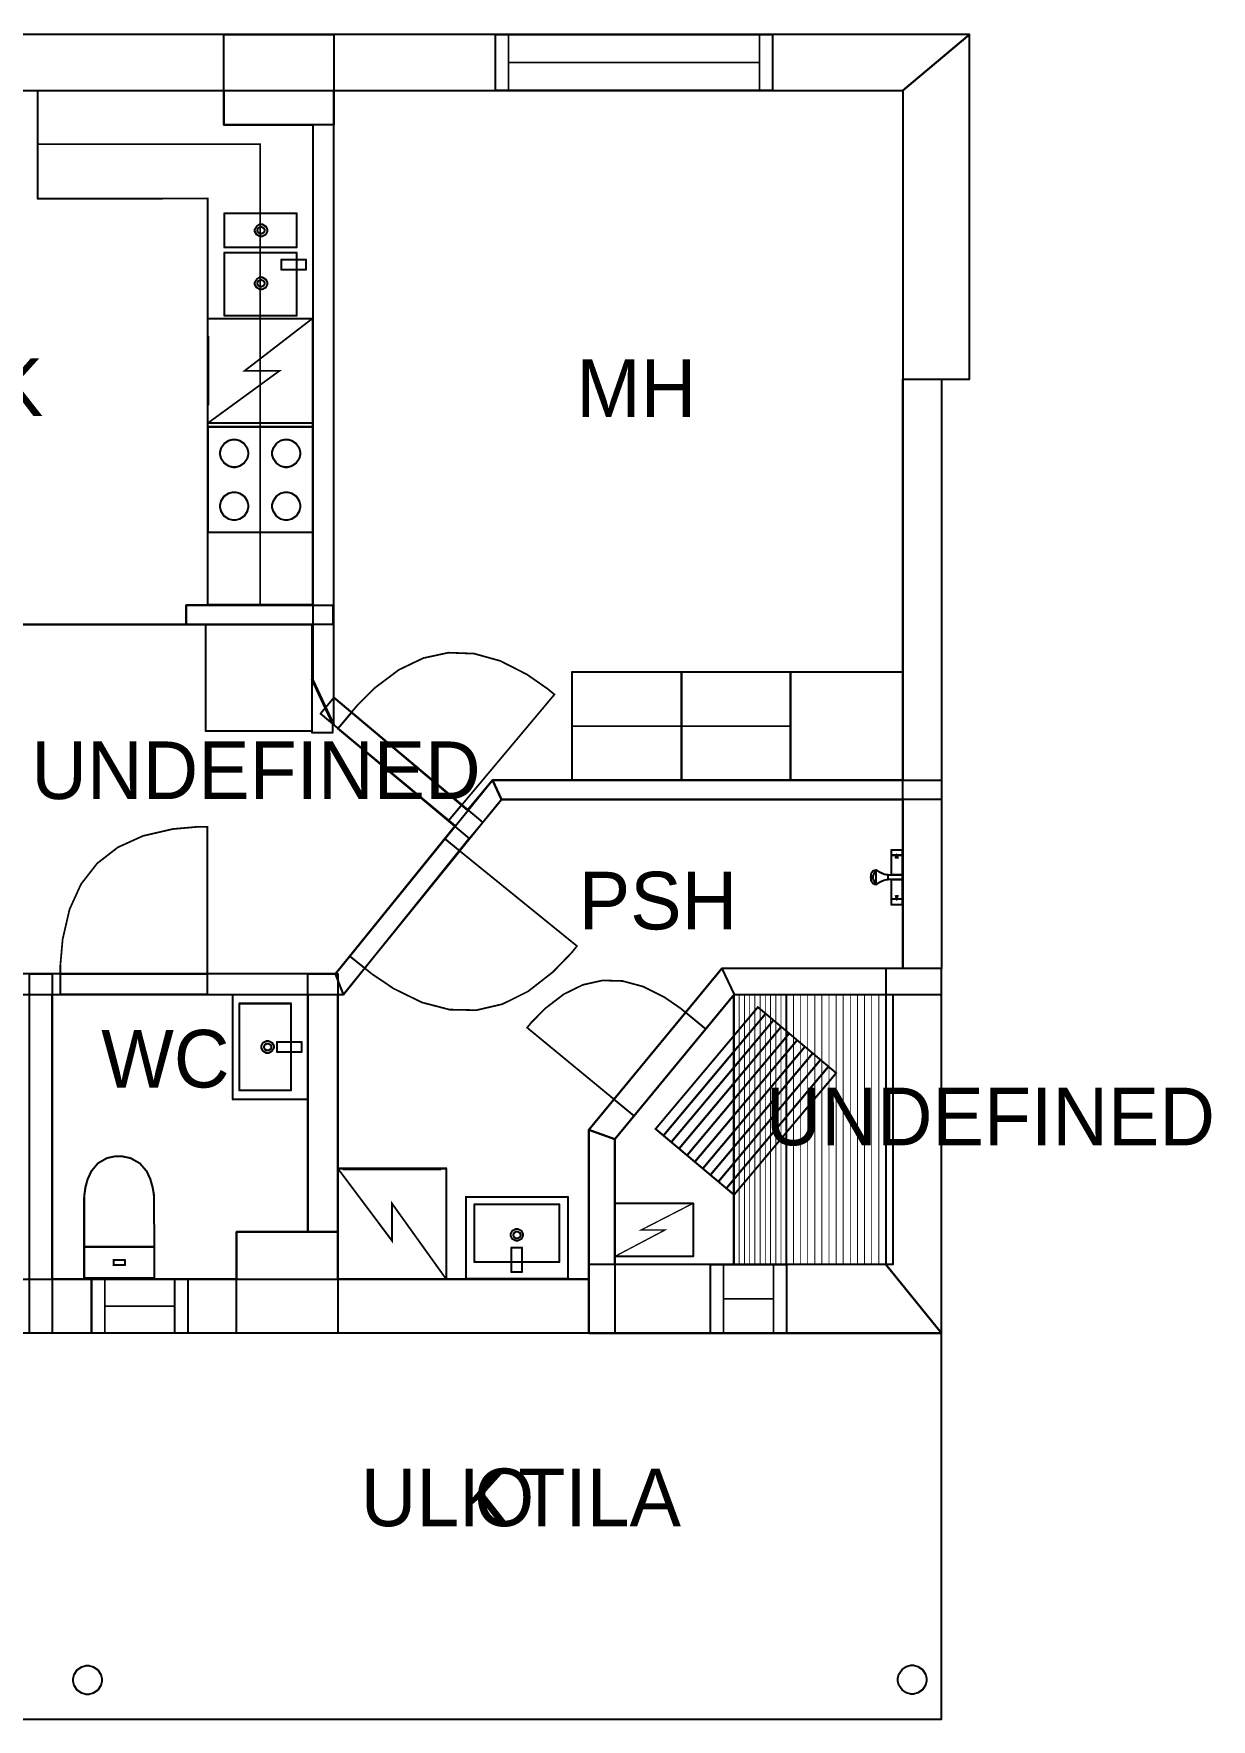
# Model space of a CAD drawing. Extents: x 0.5 to 14, y 0 to 12.2.
# Drawn here: x 6.95 to 13.98, y 0.01 to 10.07 of the extents above; entities that cross this region are included whole.
import ezdxf

# ---------------------------------------------------------------- set-up
doc = ezdxf.new("R2010")
doc.units = 0
doc.layers.get('0').update_dxf_attribs({"linetype": 'CONTINUOUS'})

msp = doc.modelspace()

# ---------------------------------------------------------------- linework, layer by layer
at = {"color": 0}
for points, const_width in [([(3.52175, 9.73281), (12.1407, 9.73281), (12.5366, 10.0661), (3.52175, 10.0661), (3.52175, 9.73281)], 0.00208), ([(8.08783, 10.0661), (8.74408, 10.0661), (8.74408, 9.5275), (8.08783, 9.5275), (8.08783, 10.0661)], 0.00208), ([(9.70833, 10.0661), (11.3624, 10.0661), (11.3624, 9.73281), (9.70833, 9.73281), (9.70833, 10.0661)], 0.01042), ([(9.70833, 10.0661), (11.3624, 10.0661), (11.3624, 9.73281), (9.70833, 9.73281), (9.70833, 10.0661)], 0.01042), ([(12.1407, 9.73281), (12.1407, 8.00976), (12.5366, 8.00976), (12.5366, 10.0661), (12.1407, 9.73281)], 0.00208), ([(6.97863, 9.73281), (8.08783, 9.73281), (8.08783, 9.52929), (8.61908, 9.52929), (8.61789, 6.6626), (7.99175, 6.6626), (7.99175, 9.08783), (6.97863, 9.08524), (6.97863, 9.73281)], 0.01042), ([(6.97863, 9.73281), (6.97863, 9.41237), (8.30479, 9.41237), (8.30479, 6.6626), (8.61908, 6.6626), (8.61908, 9.5275), (8.08783, 9.5275), (8.08783, 9.73199), (6.97863, 9.73281)], 0.01042), ([(8.74408, 5.94646), (8.74408, 9.5275), (8.61908, 9.5275), (8.61908, 6.21446), (8.74408, 5.94646)], 0.00208), ([(8.09256, 8.99963), (8.09256, 8.79568), (8.52208, 8.79568), (8.52208, 8.99963), (8.09256, 8.99963)], 0.01042), ([(8.30985, 8.86128), (8.30339, 8.86128), (8.28401, 8.87196), (8.27339, 8.89133), (8.27339, 8.89774), (8.27339, 8.90419), (8.28401, 8.92356), (8.30339, 8.93419), (8.30985, 8.93419), (8.31625, 8.93419), (8.33561, 8.92356), (8.34631, 8.90419), (8.34631, 8.89774), (8.34631, 8.89133), (8.33561, 8.87196), (8.31625, 8.86128), (8.30985, 8.86128)], 0.00833), ([(8.30985, 8.8769), (8.30615, 8.8769), (8.29508, 8.88303), (8.28901, 8.8941), (8.28901, 8.89774), (8.28901, 8.90142), (8.29508, 8.91249), (8.30615, 8.91857), (8.30985, 8.91857), (8.31347, 8.91857), (8.32454, 8.91249), (8.33068, 8.90142), (8.33068, 8.89774), (8.33068, 8.8941), (8.32454, 8.88303), (8.31347, 8.8769), (8.30985, 8.8769)], 0.00833), ([(8.09153, 8.76514), (8.09153, 8.38775), (8.521, 8.38775), (8.521, 8.76514), (8.09153, 8.76514)], 0.01042), ([(8.43186, 8.72433), (8.43186, 8.66183), (8.57769, 8.66183), (8.57769, 8.72433), (8.43186, 8.72433)], 0.01042), ([(8.30985, 8.54508), (8.30339, 8.54508), (8.28401, 8.55578), (8.27339, 8.57514), (8.27339, 8.58154), (8.27339, 8.588), (8.28401, 8.60736), (8.30339, 8.618), (8.30985, 8.618), (8.31625, 8.618), (8.33561, 8.60736), (8.34631, 8.588), (8.34631, 8.58154), (8.34631, 8.57514), (8.33561, 8.55578), (8.31625, 8.54508), (8.30985, 8.54508)], 0.00833), ([(8.30985, 8.56071), (8.30615, 8.56071), (8.29508, 8.56685), (8.28901, 8.5779), (8.28901, 8.58154), (8.28901, 8.58524), (8.29508, 8.59631), (8.30615, 8.60237), (8.30985, 8.60237), (8.31347, 8.60237), (8.32454, 8.59631), (8.33068, 8.58524), (8.33068, 8.58154), (8.33068, 8.5779), (8.32454, 8.56685), (8.31347, 8.56071), (8.30985, 8.56071)], 0.00833), ([(7.99175, 8.37196), (7.99175, 7.74696), (8.61675, 7.74696), (8.61675, 8.37196), (7.99175, 8.37196)], 0.01042), ([(12.1407, 8.00976), (12.3699, 8.00976), (12.3699, 4.49376), (12.1407, 4.49376), (12.1407, 8.00976)], 0.00208), ([(7.99447, 7.72613), (7.99447, 7.09457), (8.61664, 7.09457), (8.61664, 7.72613), (7.99447, 7.72613)], 0.01042), ([(8.14963, 7.48367), (8.1415, 7.48367), (8.11719, 7.49024), (8.09071, 7.50808), (8.07281, 7.53461), (8.06629, 7.55892), (8.06629, 7.567), (8.06629, 7.57514), (8.07281, 7.59944), (8.09071, 7.62592), (8.11719, 7.64382), (8.1415, 7.65033), (8.14963, 7.65033), (8.15771, 7.65033), (8.18207, 7.64382), (8.20856, 7.62592), (8.2264, 7.59944), (8.23296, 7.57514), (8.23296, 7.567), (8.23296, 7.55892), (8.2264, 7.53461), (8.20856, 7.50808), (8.18207, 7.49024), (8.15771, 7.48367), (8.14963, 7.48367)], 0.01042), ([(8.46007, 7.48367), (8.45193, 7.48367), (8.42763, 7.49024), (8.40115, 7.50808), (8.38325, 7.53461), (8.37674, 7.55892), (8.37674, 7.567), (8.37674, 7.57514), (8.38325, 7.59944), (8.40115, 7.62592), (8.42763, 7.64382), (8.45193, 7.65033), (8.46007, 7.65033), (8.46815, 7.65033), (8.49251, 7.64382), (8.51899, 7.62592), (8.53683, 7.59944), (8.5434, 7.57514), (8.5434, 7.567), (8.5434, 7.55892), (8.53683, 7.53461), (8.51899, 7.50808), (8.49251, 7.49024), (8.46815, 7.48367), (8.46007, 7.48367)], 0.01042), ([(8.14963, 7.16868), (8.1415, 7.16868), (8.11719, 7.17524), (8.09071, 7.19308), (8.07281, 7.21962), (8.06629, 7.24393), (8.06629, 7.25201), (8.06629, 7.26014), (8.07281, 7.2845), (8.09071, 7.31099), (8.11719, 7.32883), (8.1415, 7.33535), (8.14963, 7.33535), (8.15771, 7.33535), (8.18207, 7.32883), (8.20856, 7.31099), (8.2264, 7.2845), (8.23296, 7.26014), (8.23296, 7.25201), (8.23296, 7.24393), (8.2264, 7.21962), (8.20856, 7.19308), (8.18207, 7.17524), (8.15771, 7.16868), (8.14963, 7.16868)], 0.01042), ([(8.46007, 7.16868), (8.45193, 7.16868), (8.42763, 7.17524), (8.40115, 7.19308), (8.38325, 7.21962), (8.37674, 7.24393), (8.37674, 7.25201), (8.37674, 7.26014), (8.38325, 7.2845), (8.40115, 7.31099), (8.42763, 7.32883), (8.45193, 7.33535), (8.46007, 7.33535), (8.46815, 7.33535), (8.49251, 7.32883), (8.51899, 7.31099), (8.53683, 7.2845), (8.5434, 7.26014), (8.5434, 7.25201), (8.5434, 7.24393), (8.53683, 7.21962), (8.51899, 7.19308), (8.49251, 7.17524), (8.46815, 7.16868), (8.46007, 7.16868)], 0.01042), ([(7.86208, 6.66081), (8.73876, 6.66081), (8.73876, 6.54622), (7.86208, 6.54622), (7.86208, 6.66081)], 0.00208), ([(7.98025, 6.54525), (8.61372, 6.54525), (8.61372, 5.90896), (7.98025, 5.90896), (7.98025, 6.54525)], 0.01042), ([(8.84928, 6.02149), (8.88162, 6.06011), (8.98904, 6.16732), (9.13217, 6.27522), (9.2786, 6.34532), (9.42833, 6.3775), (9.58138, 6.37185), (9.73779, 6.3284), (9.89751, 6.24707), (10.022, 6.16021), (10.0606, 6.12782), (9.50814, 5.46897), (8.84928, 6.02149)], 0.01042), ([(10.1662, 6.26335), (10.8181, 6.26335), (10.8181, 5.61572), (10.1662, 5.61572), (10.1662, 6.26335)], 0.01042), ([(10.8182, 6.26335), (11.4702, 6.26335), (11.4702, 5.61572), (10.8182, 5.61572), (10.8182, 6.26335)], 0.01042), ([(11.4702, 6.26357), (12.1407, 6.26357), (12.1407, 5.61572), (11.4702, 5.61572), (11.4702, 6.26357)], 0.01042), ([(8.61376, 6.21897), (8.61908, 6.21446), (8.74408, 5.94646), (8.73876, 5.95107), (8.61376, 6.21897)], 0.00208), ([(8.61376, 6.21897), (8.61376, 5.90136), (8.73876, 5.90136), (8.73876, 5.95107), (8.61376, 6.21897)], 0.00208), ([(8.74408, 6.1096), (9.63374, 5.36356), (9.55344, 5.26779), (8.66374, 6.01383), (8.74408, 6.1096)], 0.00208), ([(8.84928, 6.02149), (9.50814, 5.46897), (9.42779, 5.3731), (8.76893, 5.92562), (8.84928, 6.02149)], 0.01042), ([(8.84928, 6.02149), (9.50814, 5.46897), (9.42779, 5.3731), (8.76893, 5.92562), (8.84928, 6.02149)], 0.01042), ([(8.75489, 4.46186), (9.69075, 5.61572), (9.74533, 5.50114), (8.80106, 4.33686), (8.75489, 4.46186)], 0.00208), ([(9.69075, 5.61572), (12.3699, 5.61572), (12.3699, 5.50114), (9.74533, 5.50114), (9.69075, 5.61572)], 0.00208), ([(7.11231, 4.46186), (7.11231, 4.51329), (7.12597, 4.66743), (7.1671, 4.8456), (7.23563, 4.99631), (7.33154, 5.11963), (7.45486, 5.21556), (7.60558, 5.28407), (7.78369, 5.32519), (7.93782, 5.33886), (7.98926, 5.33886), (7.98926, 4.46186), (7.11231, 4.46186)], 0.01042), ([(8.8399, 4.56679), (9.40707, 5.26606), (9.49604, 5.19385), (8.92899, 4.49457), (8.8399, 4.56679)], 0.01042), ([(8.8399, 4.56679), (9.40707, 5.26606), (9.49604, 5.19385), (8.92899, 4.49457), (8.8399, 4.56679)], 0.01042), ([(8.92899, 4.49457), (8.96989, 4.46137), (9.10167, 4.37261), (9.27029, 4.29021), (9.43474, 4.24735), (9.59511, 4.24408), (9.75131, 4.28039), (9.90343, 4.35622), (10.0514, 4.47168), (10.1621, 4.58572), (10.1953, 4.62668), (9.49615, 5.19374), (8.92899, 4.49457)], 0.01042), ([(12.0719, 5.20167), (12.0719, 5.16829), (12.1355, 5.16829), (12.1355, 5.20167), (12.0719, 5.20167)], 0.01042), ([(12.0719, 5.16829), (12.0719, 5.05165), (12.1355, 5.05165), (12.1355, 5.16829), (12.0719, 5.16829)], 0.01042), ([(12.1032, 5.16829), (12.1044, 5.1651), (12.1083, 5.15543), (12.1095, 5.15267), (12.1095, 5.15267), (12.108, 5.15267), (12.1037, 5.15267), (12.0994, 5.15267), (12.098, 5.15267), (12.098, 5.15267), (12.0986, 5.15506), (12.102, 5.16504), (12.1032, 5.16829)], 0.01042), ([(12.1355, 5.05165), (12.1355, 5.02349), (12.0522, 5.02349), (12.0522, 5.03054), (12.0522, 5.04639), (12.0522, 5.05165), (12.073, 5.05165), (12.1199, 5.05165), (12.1355, 5.05165)], 0.01042), ([(12.0719, 5.02349), (12.0719, 4.90685), (12.1355, 4.90685), (12.1355, 5.02349), (12.0719, 5.02349)], 0.01042), ([(12.0719, 4.90788), (12.0719, 4.87244), (12.1355, 4.87244), (12.1355, 4.90788), (12.0719, 4.90788)], 0.01042), ([(12.1032, 4.90788), (12.1044, 4.91114), (12.1083, 4.92079), (12.1095, 4.9235), (12.1095, 4.9235), (12.108, 4.9235), (12.1037, 4.9235), (12.0994, 4.9235), (12.098, 4.9235), (12.098, 4.9235), (12.0986, 4.92117), (12.102, 4.91118), (12.1032, 4.90788)], 0.01042), ([(4.29042, 4.33686), (8.80106, 4.33686), (8.75489, 4.46186), (4.37999, 4.46186), (4.29042, 4.33686)], 0.00208), ([(6.92833, 4.46186), (7.06375, 4.46186), (7.06375, 2.31592), (6.92833, 2.31592), (6.92833, 4.46186)], 0.00208), ([(7.11231, 4.46186), (7.98926, 4.46186), (7.98926, 4.33686), (7.11231, 4.33686), (7.11231, 4.46186)], 0.01042), ([(7.11231, 4.46186), (7.98926, 4.46186), (7.98926, 4.33686), (7.11231, 4.33686), (7.11231, 4.46186)], 0.01042), ([(8.58946, 4.46186), (8.76753, 4.46186), (8.76753, 2.92031), (8.58946, 2.92031), (8.58946, 4.46186)], 0.00208), ([(10.8429, 4.23063), (10.8126, 4.25569), (10.7148, 4.32269), (10.5895, 4.38514), (10.4671, 4.41813), (10.3475, 4.42156), (10.2307, 4.3954), (10.1169, 4.33974), (10.0058, 4.25456), (9.92264, 4.17019), (9.89763, 4.13981), (10.4158, 3.71262), (10.8429, 4.23063)], 0.01042), ([(10.2651, 3.52989), (11.0599, 4.49376), (11.1335, 4.33751), (10.4213, 3.47374), (10.2651, 3.52989)], 0.00208), ([(12.3699, 4.49376), (11.0599, 4.49376), (11.1335, 4.33751), (12.3699, 4.33751), (12.3699, 4.49376)], 0.00208), ([(12.0385, 4.49376), (12.0385, 2.72711), (12.3699, 2.31592), (12.3699, 4.49376), (12.0385, 4.49376)], 0.00208), ([(8.14154, 4.33692), (8.14154, 3.71192), (8.58903, 3.71192), (8.58903, 4.33692), (8.14154, 4.33692)], 0.01042), ([(11.1321, 4.33686), (11.1321, 2.72706), (11.4441, 2.72706), (11.4441, 4.33686), (11.1321, 4.33686)], 0.01042), ([(11.4449, 4.33746), (11.4449, 2.72672), (12.0807, 2.72672), (12.0807, 4.33746), (11.4449, 4.33746)], 0.01042), ([(8.1811, 4.28483), (8.1811, 3.764), (8.48801, 3.764), (8.48801, 4.28483), (8.1811, 4.28483)], 0.01042), ([(10.4158, 3.71251), (10.8429, 4.23063), (10.9634, 4.13124), (10.5362, 3.61312), (10.4158, 3.71251)], 0.01042), ([(10.4158, 3.71251), (10.8429, 4.23063), (10.9634, 4.13124), (10.5362, 3.61312), (10.4158, 3.71251)], 0.01042), ([(11.7428, 3.86871), (11.1335, 3.14258), (10.6646, 3.53608), (11.2739, 4.26221), (11.7428, 3.86871)], 0.01042), ([(8.3489, 3.98796), (8.34244, 3.98796), (8.32308, 3.99864), (8.31244, 4.01801), (8.31244, 4.02442), (8.31244, 4.03087), (8.32308, 4.05024), (8.34244, 4.06087), (8.3489, 4.06087), (8.35531, 4.06087), (8.37468, 4.05024), (8.38536, 4.03087), (8.38536, 4.02442), (8.38536, 4.01801), (8.37468, 3.99864), (8.35531, 3.98796), (8.3489, 3.98796)], 0.00833), ([(8.3489, 4.00358), (8.34521, 4.00358), (8.33415, 4.00971), (8.32807, 4.02078), (8.32807, 4.02442), (8.32807, 4.0281), (8.33415, 4.03917), (8.34521, 4.04525), (8.3489, 4.04525), (8.35254, 4.04525), (8.36361, 4.03917), (8.36974, 4.0281), (8.36974, 4.02442), (8.36974, 4.02078), (8.36361, 4.00971), (8.35254, 4.00358), (8.3489, 4.00358)], 0.00833), ([(8.40593, 4.05567), (8.40593, 3.99317), (8.55176, 3.99317), (8.55176, 4.05567), (8.40593, 4.05567)], 0.01042), ([(10.2651, 2.31592), (10.2651, 3.52989), (10.4213, 3.47374), (10.4213, 2.31592), (10.2651, 2.31592)], 0.00208), ([(7.25532, 3.09967), (7.25532, 3.09967), (7.25521, 3.11143), (7.25683, 3.14242), (7.26297, 3.18625), (7.27636, 3.23649), (7.29992, 3.28674), (7.33637, 3.33057), (7.38857, 3.36154), (7.44163, 3.37326), (7.45931, 3.37326), (7.4776, 3.37326), (7.53244, 3.36154), (7.58653, 3.33057), (7.62435, 3.28674), (7.64876, 3.23649), (7.66276, 3.18625), (7.66917, 3.14242), (7.6709, 3.11143), (7.67085, 3.09967), (7.67085, 3.09967), (7.67188, 2.83137), (7.25532, 2.83137), (7.25532, 3.09967)], 0.01042), ([(8.76747, 3.29997), (9.41504, 3.29997), (9.41504, 2.63889), (8.76747, 2.63889), (8.76747, 3.29997)], 0.01079), ([(9.53304, 3.13004), (10.14, 3.13004), (10.14, 2.64019), (9.53304, 2.64019), (9.53304, 3.13004)], 0.01042), ([(9.58365, 3.08686), (10.0894, 3.08686), (10.0894, 2.74121), (9.58365, 2.74121), (9.58365, 3.08686)], 0.01042), ([(10.4213, 3.09164), (10.8887, 3.09164), (10.8887, 2.77436), (10.4213, 2.77436), (10.4213, 3.09164)], 0.00779), ([(8.16336, 2.92031), (8.76753, 2.92031), (8.76753, 2.31592), (8.16336, 2.31592), (8.16336, 2.92031)], 0.00208), ([(9.80007, 2.9031), (9.80007, 2.90956), (9.81071, 2.92893), (9.83008, 2.93956), (9.83653, 2.93956), (9.84293, 2.93956), (9.86231, 2.92893), (9.87299, 2.90956), (9.87299, 2.9031), (9.87299, 2.89671), (9.86231, 2.87733), (9.84293, 2.86664), (9.83653, 2.86664), (9.83008, 2.86664), (9.81071, 2.87733), (9.80007, 2.89671), (9.80007, 2.9031)], 0.00833), ([(9.81569, 2.9031), (9.81569, 2.90679), (9.82178, 2.91786), (9.83285, 2.92393), (9.83653, 2.92393), (9.84017, 2.92393), (9.85124, 2.91786), (9.85736, 2.90679), (9.85736, 2.9031), (9.85736, 2.89947), (9.85124, 2.8884), (9.84017, 2.88226), (9.83653, 2.88226), (9.83285, 2.88226), (9.82178, 2.8884), (9.81569, 2.89947), (9.81569, 2.9031)], 0.00833), ([(7.25532, 2.83137), (7.67188, 2.83137), (7.67188, 2.6441), (7.25532, 2.6441), (7.25532, 2.83137)], 0.01042), ([(9.80436, 2.82682), (9.86686, 2.82682), (9.86686, 2.68099), (9.80436, 2.68099), (9.80436, 2.82682)], 0.01042), ([(7.4305, 2.75353), (7.49669, 2.75353), (7.49669, 2.72194), (7.4305, 2.72194), (7.4305, 2.75353)], 0.01042), ([(12.0385, 2.72711), (10.2651, 2.72711), (10.2651, 2.31592), (12.3699, 2.31592), (12.0385, 2.72711)], 0.00208), ([(10.9915, 2.72711), (11.4465, 2.72711), (11.4465, 2.31592), (10.9915, 2.31592), (10.9915, 2.72711)], 0.01042), ([(10.9915, 2.72711), (11.4465, 2.72711), (11.4465, 2.31592), (10.9915, 2.31592), (10.9915, 2.72711)], 0.01042), ([(1.81885, 2.63883), (10.2651, 2.63883), (10.2651, 2.31592), (1.81885, 2.31592), (1.81885, 2.63883)], 0.00208), ([(7.29904, 2.63883), (7.87283, 2.63883), (7.87283, 2.31592), (7.29904, 2.31592), (7.29904, 2.63883)], 0.01042), ([(7.29904, 2.63883), (7.87283, 2.63883), (7.87283, 2.31592), (7.29904, 2.31592), (7.29904, 2.63883)], 0.01042), ([(12.3699, 2.31592), (3.14844, 2.31592), (3.14844, 0.76367), (5.70242, 0.76367), (5.70242, 0.01335), (12.3699, 0.01335), (12.3699, 2.31592)], 0.00208)]:
    msp.add_lwpolyline(points, close=True, dxfattribs=dict(at, const_width=const_width))
for points in [[(3.52175, 9.73281), (12.1407, 9.73281), (12.5366, 10.0661), (3.52175, 10.0661), (3.52175, 9.73281)], [(8.08783, 10.0661), (8.74408, 10.0661), (8.74408, 9.5275), (8.08783, 9.5275), (8.08783, 10.0661)], [(12.1407, 9.73281), (12.1407, 8.00976), (12.5366, 8.00976), (12.5366, 10.0661), (12.1407, 9.73281)], [(8.74408, 5.94646), (8.74408, 9.5275), (8.61908, 9.5275), (8.61908, 6.21446), (8.74408, 5.94646)], [(12.1407, 8.00976), (12.3699, 8.00976), (12.3699, 4.49376), (12.1407, 4.49376), (12.1407, 8.00976)], [(7.86208, 6.66081), (8.73876, 6.66081), (8.73876, 6.54622), (7.86208, 6.54622), (7.86208, 6.66081)], [(8.61376, 6.21897), (8.61376, 5.90136), (8.73876, 5.90136), (8.73876, 5.95107), (8.61376, 6.21897)], [(8.61376, 6.21897), (8.61908, 6.21446), (8.74408, 5.94646), (8.73876, 5.95107), (8.61376, 6.21897)], [(8.74408, 6.1096), (9.63374, 5.36356), (9.55344, 5.26779), (8.66374, 6.01383), (8.74408, 6.1096)], [(8.75489, 4.46186), (9.69075, 5.61572), (9.74533, 5.50114), (8.80106, 4.33686), (8.75489, 4.46186)], [(9.69075, 5.61572), (12.3699, 5.61572), (12.3699, 5.50114), (9.74533, 5.50114), (9.69075, 5.61572)], [(4.29042, 4.33686), (8.80106, 4.33686), (8.75489, 4.46186), (4.37999, 4.46186), (4.29042, 4.33686)], [(6.92833, 4.46186), (7.06375, 4.46186), (7.06375, 2.31592), (6.92833, 2.31592), (6.92833, 4.46186)], [(8.58946, 4.46186), (8.76753, 4.46186), (8.76753, 2.92031), (8.58946, 2.92031), (8.58946, 4.46186)], [(10.2651, 3.52989), (11.0599, 4.49376), (11.1335, 4.33751), (10.4213, 3.47374), (10.2651, 3.52989)], [(12.3699, 4.49376), (11.0599, 4.49376), (11.1335, 4.33751), (12.3699, 4.33751), (12.3699, 4.49376)], [(12.0385, 4.49376), (12.0385, 2.72711), (12.3699, 2.31592), (12.3699, 4.49376), (12.0385, 4.49376)], [(10.2651, 2.31592), (10.2651, 3.52989), (10.4213, 3.47374), (10.4213, 2.31592), (10.2651, 2.31592)], [(8.16336, 2.92031), (8.76753, 2.92031), (8.76753, 2.31592), (8.16336, 2.31592), (8.16336, 2.92031)], [(12.0385, 2.72711), (10.2651, 2.72711), (10.2651, 2.31592), (12.3699, 2.31592), (12.0385, 2.72711)], [(1.81885, 2.63883), (10.2651, 2.63883), (10.2651, 2.31592), (1.81885, 2.31592), (1.81885, 2.63883)], [(7.36035, 0.2468), (7.36035, 0.23844), (7.35357, 0.21327), (7.33507, 0.18593), (7.30772, 0.16743), (7.28256, 0.16064), (7.27419, 0.16064), (7.26579, 0.16064), (7.24067, 0.16743), (7.21332, 0.18593), (7.19482, 0.21327), (7.1881, 0.23844), (7.1881, 0.2468), (7.1881, 0.25521), (7.19482, 0.28033), (7.21332, 0.30773), (7.24067, 0.32617), (7.26579, 0.3329), (7.27419, 0.3329), (7.28256, 0.3329), (7.30772, 0.32617), (7.33507, 0.30773), (7.35357, 0.28033), (7.36035, 0.25521), (7.36035, 0.2468)], [(12.2818, 0.24859), (12.2818, 0.24024), (12.275, 0.21512), (12.2565, 0.18772), (12.2292, 0.16927), (12.204, 0.16249), (12.1956, 0.16249), (12.1872, 0.16249), (12.1621, 0.16927), (12.1348, 0.18772), (12.1163, 0.21512), (12.1095, 0.24024), (12.1095, 0.24859), (12.1095, 0.257), (12.1163, 0.28217), (12.1348, 0.30952), (12.1621, 0.32802), (12.1872, 0.33474), (12.1956, 0.33474), (12.204, 0.33474), (12.2292, 0.32802), (12.2565, 0.30952), (12.275, 0.28217), (12.2818, 0.257), (12.2818, 0.24859)]]:
    msp.add_lwpolyline(points, close=True, dxfattribs=at)
at = {"color": 7}
for points in [[(9.70833, 10.0661), (11.3624, 10.0661), (11.3624, 9.73281), (9.70833, 9.73281), (9.70833, 10.0661)], [(9.70833, 10.0661), (11.3624, 10.0661), (11.3624, 9.73281), (9.70833, 9.73281), (9.70833, 10.0661)], [(8.08783, 9.5275), (8.61908, 9.5275), (8.61908, 6.66081), (7.86208, 6.66081), (7.86208, 6.54622), (5.46821, 6.54519), (5.46821, 5.89908), (5.37446, 5.89908), (5.37446, 9.73281), (8.08783, 9.73281), (8.08783, 9.5275)], [(6.97863, 9.73281), (8.08783, 9.73281), (8.08783, 9.52929), (8.61908, 9.52929), (8.61789, 6.6626), (7.99175, 6.6626), (7.99175, 9.08783), (6.97863, 9.08524), (6.97863, 9.73281)], [(12.1407, 5.61572), (9.69075, 5.61572), (9.54167, 5.4375), (8.74408, 6.1096), (8.74408, 9.73281), (12.1407, 9.73281), (12.1407, 5.61572)], [(8.09256, 8.99963), (8.52208, 8.99963), (8.52208, 8.79568), (8.09256, 8.79568), (8.09256, 8.99963)], [(8.30985, 8.86128), (8.30339, 8.86128), (8.28401, 8.87196), (8.27339, 8.89133), (8.27339, 8.89774), (8.27339, 8.90419), (8.28401, 8.92356), (8.30339, 8.93419), (8.30985, 8.93419), (8.31625, 8.93419), (8.33561, 8.92356), (8.34631, 8.90419), (8.34631, 8.89774), (8.34631, 8.89133), (8.33561, 8.87196), (8.31625, 8.86128), (8.30985, 8.86128)], [(8.30985, 8.8769), (8.30615, 8.8769), (8.29508, 8.88303), (8.28901, 8.8941), (8.28901, 8.89774), (8.28901, 8.90142), (8.29508, 8.91249), (8.30615, 8.91857), (8.30985, 8.91857), (8.31347, 8.91857), (8.32454, 8.91249), (8.33068, 8.90142), (8.33068, 8.89774), (8.33068, 8.8941), (8.32454, 8.88303), (8.31347, 8.8769), (8.30985, 8.8769)], [(8.09153, 8.76514), (8.521, 8.76514), (8.521, 8.38775), (8.09153, 8.38775), (8.09153, 8.76514)], [(8.43186, 8.72433), (8.57769, 8.72433), (8.57769, 8.66183), (8.43186, 8.66183), (8.43186, 8.72433)], [(8.30985, 8.54508), (8.30339, 8.54508), (8.28401, 8.55578), (8.27339, 8.57514), (8.27339, 8.58154), (8.27339, 8.588), (8.28401, 8.60736), (8.30339, 8.618), (8.30985, 8.618), (8.31625, 8.618), (8.33561, 8.60736), (8.34631, 8.588), (8.34631, 8.58154), (8.34631, 8.57514), (8.33561, 8.55578), (8.31625, 8.54508), (8.30985, 8.54508)], [(8.30985, 8.56071), (8.30615, 8.56071), (8.29508, 8.56685), (8.28901, 8.5779), (8.28901, 8.58154), (8.28901, 8.58524), (8.29508, 8.59631), (8.30615, 8.60237), (8.30985, 8.60237), (8.31347, 8.60237), (8.32454, 8.59631), (8.33068, 8.58524), (8.33068, 8.58154), (8.33068, 8.5779), (8.32454, 8.56685), (8.31347, 8.56071), (8.30985, 8.56071)], [(7.99175, 8.37196), (8.61675, 8.37196), (8.61675, 7.74696), (7.99175, 7.74696), (7.99175, 8.37196)], [(7.99447, 7.72613), (8.61664, 7.72613), (8.61664, 7.09457), (7.99447, 7.09457), (7.99447, 7.72613)], [(8.14963, 7.48367), (8.1415, 7.48367), (8.11719, 7.49024), (8.09071, 7.50808), (8.07281, 7.53461), (8.06629, 7.55892), (8.06629, 7.567), (8.06629, 7.57514), (8.07281, 7.59944), (8.09071, 7.62592), (8.11719, 7.64382), (8.1415, 7.65033), (8.14963, 7.65033), (8.15771, 7.65033), (8.18207, 7.64382), (8.20856, 7.62592), (8.2264, 7.59944), (8.23296, 7.57514), (8.23296, 7.567), (8.23296, 7.55892), (8.2264, 7.53461), (8.20856, 7.50808), (8.18207, 7.49024), (8.15771, 7.48367), (8.14963, 7.48367)], [(8.46007, 7.48367), (8.45193, 7.48367), (8.42763, 7.49024), (8.40115, 7.50808), (8.38325, 7.53461), (8.37674, 7.55892), (8.37674, 7.567), (8.37674, 7.57514), (8.38325, 7.59944), (8.40115, 7.62592), (8.42763, 7.64382), (8.45193, 7.65033), (8.46007, 7.65033), (8.46815, 7.65033), (8.49251, 7.64382), (8.51899, 7.62592), (8.53683, 7.59944), (8.5434, 7.57514), (8.5434, 7.567), (8.5434, 7.55892), (8.53683, 7.53461), (8.51899, 7.50808), (8.49251, 7.49024), (8.46815, 7.48367), (8.46007, 7.48367)], [(8.14963, 7.16868), (8.1415, 7.16868), (8.11719, 7.17524), (8.09071, 7.19308), (8.07281, 7.21962), (8.06629, 7.24393), (8.06629, 7.25201), (8.06629, 7.26014), (8.07281, 7.2845), (8.09071, 7.31099), (8.11719, 7.32883), (8.1415, 7.33535), (8.14963, 7.33535), (8.15771, 7.33535), (8.18207, 7.32883), (8.20856, 7.31099), (8.2264, 7.2845), (8.23296, 7.26014), (8.23296, 7.25201), (8.23296, 7.24393), (8.2264, 7.21962), (8.20856, 7.19308), (8.18207, 7.17524), (8.15771, 7.16868), (8.14963, 7.16868)], [(8.46007, 7.16868), (8.45193, 7.16868), (8.42763, 7.17524), (8.40115, 7.19308), (8.38325, 7.21962), (8.37674, 7.24393), (8.37674, 7.25201), (8.37674, 7.26014), (8.38325, 7.2845), (8.40115, 7.31099), (8.42763, 7.32883), (8.45193, 7.33535), (8.46007, 7.33535), (8.46815, 7.33535), (8.49251, 7.32883), (8.51899, 7.31099), (8.53683, 7.2845), (8.5434, 7.26014), (8.5434, 7.25201), (8.5434, 7.24393), (8.53683, 7.21962), (8.51899, 7.19308), (8.49251, 7.17524), (8.46815, 7.16868), (8.46007, 7.16868)], [(8.61908, 6.21446), (8.61376, 6.21897), (8.61376, 5.90136), (8.73876, 5.90136), (8.73876, 5.95107), (8.74094, 5.94792), (9.46875, 5.34375), (8.75489, 4.46186), (4.37999, 4.46186), (3.8125, 5.61458), (3.81478, 5.89908), (5.46821, 5.89908), (5.46821, 6.54519), (7.86404, 6.54622), (8.61908, 6.54622), (8.61908, 6.21446)], [(7.98025, 6.54525), (8.61372, 6.54525), (8.61372, 5.90896), (7.98025, 5.90896), (7.98025, 6.54525)], [(10.1662, 6.26335), (10.8181, 6.26335), (10.8181, 5.61572), (10.1662, 5.61572), (10.1662, 6.26335)], [(10.8182, 6.26335), (11.4702, 6.26335), (11.4702, 5.61572), (10.8182, 5.61572), (10.8182, 6.26335)], [(11.4702, 6.26357), (12.1407, 6.26357), (12.1407, 5.61572), (11.4702, 5.61572), (11.4702, 6.26357)], [(8.84928, 6.02149), (9.50814, 5.46897), (9.42779, 5.3731), (8.76893, 5.92562), (8.84928, 6.02149)], [(8.84928, 6.02149), (9.50814, 5.46897), (9.42779, 5.3731), (8.76893, 5.92562), (8.84928, 6.02149)], [(12.1407, 4.49376), (11.0599, 4.49376), (10.2651, 3.52989), (10.2651, 2.63883), (8.76753, 2.63883), (8.76753, 4.33686), (8.80106, 4.33686), (9.55208, 5.27083), (9.55344, 5.26779), (9.61458, 5.34375), (9.74533, 5.50114), (12.1407, 5.50114), (12.1407, 4.49376)], [(8.8399, 4.56679), (9.40707, 5.26606), (9.49604, 5.19385), (8.92899, 4.49457), (8.8399, 4.56679)], [(8.8399, 4.56679), (9.40707, 5.26606), (9.49604, 5.19385), (8.92899, 4.49457), (8.8399, 4.56679)], [(12.0719, 5.20167), (12.1355, 5.20167), (12.1355, 5.16829), (12.0719, 5.16829), (12.0719, 5.20167)], [(12.0719, 5.16829), (12.1355, 5.16829), (12.1355, 5.05165), (12.0719, 5.05165), (12.0719, 5.16829)], [(12.1032, 5.16829), (12.1044, 5.1651), (12.1083, 5.15543), (12.1095, 5.15267), (12.1095, 5.15267), (12.108, 5.15267), (12.1037, 5.15267), (12.0994, 5.15267), (12.098, 5.15267), (12.098, 5.15267), (12.0986, 5.15506), (12.102, 5.16504), (12.1032, 5.16829)], [(12.0522, 5.05165), (12.0458, 5.05165), (12.0269, 5.05533), (12.0045, 5.06521), (12.0001, 5.06831), (11.9985, 5.06939), (11.9839, 5.07954), (11.9824, 5.07975), (11.9795, 5.08029), (11.9629, 5.07617), (11.9501, 5.05946), (11.9491, 5.05371), (11.9488, 5.0524), (11.948, 5.0409), (11.948, 5.03706), (11.948, 5.03808), (11.948, 5.03396), (11.9488, 5.02274), (11.9491, 5.02143), (11.9501, 5.01574), (11.9629, 4.99908), (11.9795, 4.9949), (11.9824, 4.99539), (11.9839, 4.99567), (11.9985, 5.00581), (12.0001, 5.00683), (12.0045, 5.00999), (12.0269, 5.01992), (12.0458, 5.02349), (12.0522, 5.02349)], [(11.9813, 5.07975), (11.9808, 5.07954), (11.9707, 5.06765), (11.9615, 5.04394), (11.9615, 5.03603), (11.9617, 5.02979), (11.971, 5.00711), (11.9808, 4.99593), (11.9813, 4.99539)], [(12.1355, 5.05165), (12.1355, 5.02349), (12.0522, 5.02349), (12.0522, 5.03054), (12.0522, 5.04639), (12.0522, 5.05165), (12.073, 5.05165), (12.1199, 5.05165), (12.1355, 5.05165)], [(12.0719, 5.02349), (12.1355, 5.02349), (12.1355, 4.90685), (12.0719, 4.90685), (12.0719, 5.02349)], [(12.0719, 4.90788), (12.1355, 4.90788), (12.1355, 4.87244), (12.0719, 4.87244), (12.0719, 4.90788)], [(12.1032, 4.90788), (12.1044, 4.91114), (12.1083, 4.92079), (12.1095, 4.9235), (12.1095, 4.9235), (12.108, 4.9235), (12.1037, 4.9235), (12.0994, 4.9235), (12.098, 4.9235), (12.098, 4.9235), (12.0986, 4.92117), (12.102, 4.91118), (12.1032, 4.90788)], [(7.11231, 4.46186), (7.98926, 4.46186), (7.98926, 4.33686), (7.11231, 4.33686), (7.11231, 4.46186)], [(7.11231, 4.46186), (7.98926, 4.46186), (7.98926, 4.33686), (7.11231, 4.33686), (7.11231, 4.46186)], [(8.58946, 2.92031), (8.16336, 2.92031), (8.16336, 2.63883), (7.06375, 2.63883), (7.06375, 4.33686), (8.58946, 4.33686), (8.58946, 2.92031)], [(8.14154, 4.33692), (8.58903, 4.33692), (8.58903, 3.71192), (8.14154, 3.71192), (8.14154, 4.33692)], [(12.0385, 2.72711), (10.4213, 2.72711), (10.4213, 3.47374), (11.1335, 4.33751), (12.0385, 4.33751), (12.0385, 2.72711)], [(11.1321, 4.33686), (11.4441, 4.33686), (11.4441, 2.72706), (11.1321, 2.72706), (11.1321, 4.33686)], [(11.4449, 4.33746), (12.0807, 4.33746), (12.0807, 2.72672), (11.4449, 2.72672), (11.4449, 4.33746)], [(8.1811, 4.28483), (8.48801, 4.28483), (8.48801, 3.764), (8.1811, 3.764), (8.1811, 4.28483)], [(10.4158, 3.71251), (10.8429, 4.23063), (10.9634, 4.13124), (10.5362, 3.61312), (10.4158, 3.71251)], [(10.4158, 3.71251), (10.8429, 4.23063), (10.9634, 4.13124), (10.5362, 3.61312), (10.4158, 3.71251)], [(11.7428, 3.86871), (11.1335, 3.14258), (10.6646, 3.53608), (11.2739, 4.26221), (11.7428, 3.86871)], [(11.3208, 4.22287), (10.7114, 3.49675)], [(11.3677, 4.18354), (10.7584, 3.45742)], [(11.4146, 4.14415), (10.8052, 3.41808)], [(8.3489, 3.98796), (8.34244, 3.98796), (8.32308, 3.99864), (8.31244, 4.01801), (8.31244, 4.02442), (8.31244, 4.03087), (8.32308, 4.05024), (8.34244, 4.06087), (8.3489, 4.06087), (8.35531, 4.06087), (8.37468, 4.05024), (8.38536, 4.03087), (8.38536, 4.02442), (8.38536, 4.01801), (8.37468, 3.99864), (8.35531, 3.98796), (8.3489, 3.98796)], [(8.3489, 4.00358), (8.34521, 4.00358), (8.33415, 4.00971), (8.32807, 4.02078), (8.32807, 4.02442), (8.32807, 4.0281), (8.33415, 4.03917), (8.34521, 4.04525), (8.3489, 4.04525), (8.35254, 4.04525), (8.36361, 4.03917), (8.36974, 4.0281), (8.36974, 4.02442), (8.36974, 4.02078), (8.36361, 4.00971), (8.35254, 4.00358), (8.3489, 4.00358)], [(8.40593, 4.05567), (8.55176, 4.05567), (8.55176, 3.99317), (8.40593, 3.99317), (8.40593, 4.05567)], [(11.4615, 4.10482), (10.8522, 3.37869)], [(11.5084, 4.06549), (10.899, 3.33936)], [(11.5552, 4.0261), (10.9459, 3.30003)], [(11.6022, 3.98676), (10.9928, 3.26064)], [(11.649, 3.94738), (11.0397, 3.22131)], [(11.696, 3.90804), (11.0866, 3.18192)], [(7.25532, 3.09967), (7.25532, 3.09967), (7.25521, 3.11143), (7.25683, 3.14242), (7.26297, 3.18625), (7.27636, 3.23649), (7.29992, 3.28674), (7.33637, 3.33057), (7.38857, 3.36154), (7.44163, 3.37326), (7.45931, 3.37326), (7.4776, 3.37326), (7.53244, 3.36154), (7.58653, 3.33057), (7.62435, 3.28674), (7.64876, 3.23649), (7.66276, 3.18625), (7.66917, 3.14242), (7.6709, 3.11143), (7.67085, 3.09967), (7.67085, 3.09967), (7.67188, 2.83137), (7.25532, 2.83137), (7.25532, 3.09967)], [(8.76747, 3.29997), (9.41504, 3.29997), (9.41504, 2.63889), (8.76747, 2.63889), (8.76747, 3.29997)], [(9.53304, 3.13004), (10.14, 3.13004), (10.14, 2.64019), (9.53304, 2.64019), (9.53304, 3.13004)], [(9.58365, 3.08686), (10.0894, 3.08686), (10.0894, 2.74121), (9.58365, 2.74121), (9.58365, 3.08686)], [(10.4213, 3.09164), (10.8887, 3.09164), (10.8887, 2.77436), (10.4213, 2.77436), (10.4213, 3.09164)], [(9.80007, 2.9031), (9.80007, 2.90956), (9.81071, 2.92893), (9.83008, 2.93956), (9.83653, 2.93956), (9.84293, 2.93956), (9.86231, 2.92893), (9.87299, 2.90956), (9.87299, 2.9031), (9.87299, 2.89671), (9.86231, 2.87733), (9.84293, 2.86664), (9.83653, 2.86664), (9.83008, 2.86664), (9.81071, 2.87733), (9.80007, 2.89671), (9.80007, 2.9031)], [(9.81569, 2.9031), (9.81569, 2.90679), (9.82178, 2.91786), (9.83285, 2.92393), (9.83653, 2.92393), (9.84017, 2.92393), (9.85124, 2.91786), (9.85736, 2.90679), (9.85736, 2.9031), (9.85736, 2.89947), (9.85124, 2.8884), (9.84017, 2.88226), (9.83653, 2.88226), (9.83285, 2.88226), (9.82178, 2.8884), (9.81569, 2.89947), (9.81569, 2.9031)], [(7.25532, 2.83137), (7.67188, 2.83137), (7.67188, 2.6441), (7.25532, 2.6441), (7.25532, 2.83137)], [(9.80436, 2.82682), (9.86686, 2.82682), (9.86686, 2.68099), (9.80436, 2.68099), (9.80436, 2.82682)], [(7.4305, 2.75353), (7.49669, 2.75353), (7.49669, 2.72194), (7.4305, 2.72194), (7.4305, 2.75353)], [(10.9915, 2.72711), (11.4465, 2.72711), (11.4465, 2.31592), (10.9915, 2.31592), (10.9915, 2.72711)], [(10.9915, 2.72711), (11.4465, 2.72711), (11.4465, 2.31592), (10.9915, 2.31592), (10.9915, 2.72711)], [(7.29904, 2.63883), (7.87283, 2.63883), (7.87283, 2.31592), (7.29904, 2.31592), (7.29904, 2.63883)], [(7.29904, 2.63883), (7.87283, 2.63883), (7.87283, 2.31592), (7.29904, 2.31592), (7.29904, 2.63883)], [(12.3699, 2.31592), (3.14844, 2.31592), (3.14844, 0.76367), (5.70242, 0.76367), (5.70242, 0.01335), (12.3699, 0.01335), (12.3699, 2.31592)]]:
    msp.add_lwpolyline(points, close=True, dxfattribs=at)
at = {"color": 0}
for points, const_width in [([(9.7864, 9.73281), (9.7864, 10.0661)], 0.01042), ([(11.2843, 9.73281), (11.2843, 10.0661)], 0.01042), ([(9.7864, 9.89947), (11.2843, 9.89947)], 0.01042), ([(8.61675, 8.37196), (8.21158, 8.05946), (8.41992, 8.05946), (7.99175, 7.74696)], 0.01042), ([(7.99593, 8.26779), (7.99593, 7.85325)], 0.01042), ([(12.0522, 5.05165), (12.0458, 5.05165), (12.0269, 5.05533), (12.0045, 5.06521), (12.0001, 5.06831), (11.9985, 5.06939), (11.9839, 5.07954), (11.9824, 5.07975), (11.9795, 5.08029), (11.9629, 5.07617), (11.9501, 5.05946), (11.9491, 5.05371), (11.9488, 5.0524), (11.948, 5.0409), (11.948, 5.03706), (11.948, 5.03808), (11.948, 5.03396), (11.9488, 5.02274), (11.9491, 5.02143), (11.9501, 5.01574), (11.9629, 4.99908), (11.9795, 4.9949), (11.9824, 4.99539), (11.9839, 4.99567), (11.9985, 5.00581), (12.0001, 5.00683), (12.0045, 5.00999), (12.0269, 5.01992), (12.0458, 5.02349), (12.0522, 5.02349)], 0.01042), ([(11.9813, 5.07975), (11.9808, 5.07954), (11.9707, 5.06765), (11.9615, 5.04394), (11.9615, 5.03603), (11.9617, 5.02979), (11.971, 5.00711), (11.9808, 4.99593), (11.9813, 4.99539)], 0.01042), ([(9.41504, 2.63889), (9.09125, 3.09065), (9.09125, 2.86806), (8.76747, 3.29997)], 0.01079), ([(9.3859, 3.2934), (8.7966, 3.2934)], 0.01079), ([(10.8887, 3.09164), (10.5795, 2.933), (10.722, 2.933), (10.4213, 2.77436)], 0.00779), ([(11.0696, 2.72706), (11.0696, 2.31597)], 0.01042), ([(11.3684, 2.72706), (11.3684, 2.31597)], 0.01042), ([(7.37717, 2.63889), (7.37717, 2.31597)], 0.01042), ([(7.79465, 2.63889), (7.79465, 2.31597)], 0.01042), ([(11.3684, 2.52149), (11.0696, 2.52149)], 0.01042), ([(7.79465, 2.47743), (7.37717, 2.47743)], 0.01042)]:
    msp.add_lwpolyline(points, dxfattribs=dict(at, const_width=const_width))
at = {"color": 7, "const_width": 0.00208}
for points in [[(8.08783, 9.5275), (8.61908, 9.5275), (8.61908, 6.66081), (7.86208, 6.66081), (7.86208, 6.54622), (5.46821, 6.54519), (5.46821, 5.89908), (5.37446, 5.89908), (5.37446, 9.73281), (8.08783, 9.73281), (8.08783, 9.5275)], [(12.1407, 5.61572), (9.69075, 5.61572), (9.54167, 5.4375), (8.74408, 6.1096), (8.74408, 9.73281), (12.1407, 9.73281), (12.1407, 5.61572)], [(8.61908, 6.21446), (8.61376, 6.21897), (8.61376, 5.90136), (8.73876, 5.90136), (8.73876, 5.95107), (8.74094, 5.94792), (9.46875, 5.34375), (8.75489, 4.46186), (4.37999, 4.46186), (3.8125, 5.61458), (3.81478, 5.89908), (5.46821, 5.89908), (5.46821, 6.54519), (7.86404, 6.54622), (8.61908, 6.54622), (8.61908, 6.21446)], [(12.1407, 4.49376), (11.0599, 4.49376), (10.2651, 3.52989), (10.2651, 2.63883), (8.76753, 2.63883), (8.76753, 4.33686), (8.80106, 4.33686), (9.55208, 5.27083), (9.55344, 5.26779), (9.61458, 5.34375), (9.74533, 5.50114), (12.1407, 5.50114), (12.1407, 4.49376)], [(8.58946, 2.92031), (8.16336, 2.92031), (8.16336, 2.63883), (7.06375, 2.63883), (7.06375, 4.33686), (8.58946, 4.33686), (8.58946, 2.92031)], [(12.0385, 2.72711), (10.4213, 2.72711), (10.4213, 3.47374), (11.1335, 4.33751), (12.0385, 4.33751), (12.0385, 2.72711)]]:
    msp.add_lwpolyline(points, close=True, dxfattribs=at)
at = {"color": 253}
for points, const_width in [([(10.8181, 5.93956), (10.1661, 5.93956)], 0.01042), ([(11.4702, 5.93956), (10.8181, 5.93956)], 0.01042), ([(11.1633, 4.33686), (11.1633, 2.72706)], 0.00521), ([(11.1945, 4.33686), (11.1945, 2.72706)], 0.00521), ([(11.2257, 4.33686), (11.2257, 2.72706)], 0.00521), ([(11.2569, 4.33686), (11.2569, 2.72706)], 0.00521), ([(11.2881, 4.33686), (11.2881, 2.72706)], 0.00521), ([(11.3193, 4.33686), (11.3193, 2.72706)], 0.00521), ([(11.3505, 4.33686), (11.3505, 2.72706)], 0.00521), ([(11.3817, 4.33686), (11.3817, 2.72706)], 0.00521), ([(11.4129, 4.33686), (11.4129, 2.72706)], 0.00521), ([(11.4874, 4.33746), (11.4874, 2.72667)], 0.00521), ([(11.5297, 4.33746), (11.5297, 2.72667)], 0.00521), ([(11.5721, 4.33746), (11.5721, 2.72667)], 0.00521), ([(11.6145, 4.33746), (11.6145, 2.72667)], 0.00521), ([(11.6568, 4.33746), (11.6568, 2.72667)], 0.00521), ([(11.6992, 4.33746), (11.6992, 2.72667)], 0.00521), ([(11.7416, 4.33746), (11.7416, 2.72667)], 0.00521), ([(11.784, 4.33746), (11.784, 2.72667)], 0.00521), ([(11.8264, 4.33746), (11.8264, 2.72667)], 0.00521), ([(11.8688, 4.33746), (11.8688, 2.72667)], 0.00521), ([(11.9111, 4.33746), (11.9111, 2.72667)], 0.00521), ([(11.9535, 4.33746), (11.9535, 2.72667)], 0.00521), ([(11.9959, 4.33746), (11.9959, 2.72667)], 0.00521), ([(12.0383, 4.33746), (12.0383, 2.72667)], 0.00521), ([(11.3208, 4.22287), (10.7114, 3.49675)], 0.00521), ([(11.3677, 4.18354), (10.7584, 3.45742)], 0.00521), ([(11.4146, 4.14415), (10.8052, 3.41808)], 0.00521), ([(11.4615, 4.10482), (10.8522, 3.37869)], 0.00521), ([(11.5084, 4.06549), (10.899, 3.33936)], 0.00521), ([(11.5552, 4.0261), (10.9459, 3.30003)], 0.00521), ([(11.6022, 3.98676), (10.9928, 3.26064)], 0.00521), ([(11.649, 3.94738), (11.0397, 3.22131)], 0.00521), ([(11.696, 3.90804), (11.0866, 3.18192)], 0.00521)]:
    msp.add_lwpolyline(points, dxfattribs=dict(at, const_width=const_width))

# ---------------------------------------------------------------- texts
at = {"color": 0}
for s, p in [('K', (6.70287, 7.79033)), ('MH', (10.1916, 7.78349)), ('UNDEFINED', (6.93896, 5.50406)), ('PSH', (10.2062, 4.72611)), ('WC', (7.35581, 3.78261)), ('UNDEFINED', (11.3209, 3.4379)), ('O', (9.58249, 1.16466)), ('ULK', (8.90488, 1.16466)), ('TILA', (9.84479, 1.16466))]:
    msp.add_text(s, height=0.34375, dxfattribs=at).set_placement(p)

doc.saveas('drawing.dxf')
